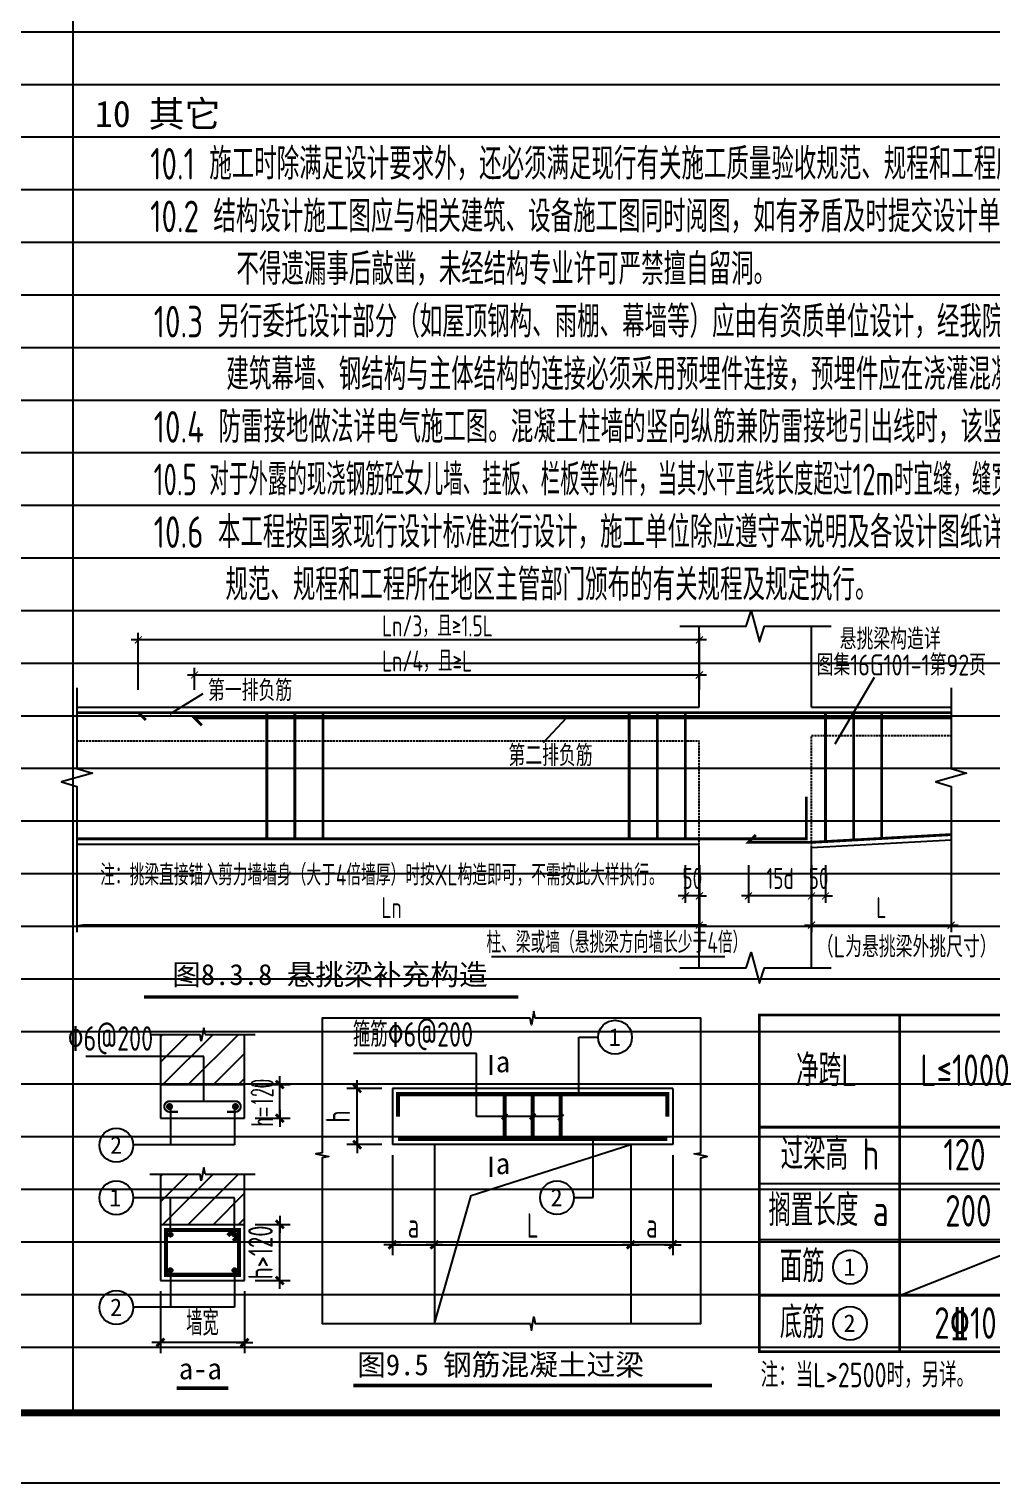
# Model space of a CAD drawing. Extents: x 169490 to 7584583, y -2399407 to 1374371.
# Drawn here: x 242888 to 256618, y 813191 to 833917 of the extents above; entities that cross this region are included whole.
import ezdxf
from ezdxf.enums import TextEntityAlignment as Align

# ---------------------------------------------------------------- set-up
doc = ezdxf.new("R2010")
doc.units = 0
doc.header["$LTSCALE"] = 100
doc.linetypes.add('H3普通虚线', pattern=[4.2, 3, -1.2])
doc.layers.get('0').update_dxf_attribs({"linetype": 'CONTINUOUS'})
doc.layers.get('DEFPOINTS').update_dxf_attribs({"linetype": 'CONTINUOUS'})
doc.layers.add('S-1-TEXT', color=7, linetype='CONTINUOUS', lineweight=18)
for name, color, linetype in [('S-BEAM-XRBAR', 20, 'CONTINUOUS'), ('S-DETL-DIM', 151, 'CONTINUOUS'), ('S-DETL-HATCH', 251, 'CONTINUOUS'), ('S-DETL-LINE1', 2, 'CONTINUOUS'), ('S-DETL-LINE2', 2, 'H3普通虚线'), ('S-DETL-RBAR', 1, 'CONTINUOUS'), ('S-DETL-TEXT', 7, 'CONTINUOUS'), ('S-SLAB-DIM', 92, 'CONTINUOUS'), ('S_DETL', 7, 'CONTINUOUS'), ('TEXT', 7, 'CONTINUOUS'), ('图框', 140, 'CONTINUOUS')]:
    doc.layers.add(name, color=color, linetype=linetype)
doc.styles.add('HZ2', font='romans.shx', dxfattribs={"width": 0.5, "bigfont": 'hztxt.shx'})
doc.styles.add('TS', font='tssdeng.shx', dxfattribs={"width": 0.7, "height": 350, "bigfont": 'tssdchn.shx'})
doc.styles.add('TSSD_Dimension', font='Tssdeng.shx', dxfattribs={"width": 0.7, "bigfont": 'tssdchn.shx'})
doc.styles.add('TSSD_Label', font='Tssdeng.shx', dxfattribs={"width": 0.7, "bigfont": 'hztxt.shx'})
doc.styles.add('TXT5', font='simhei.ttf')
doc.styles.add('黑体', font='simhei.ttf', dxfattribs={"width": 0.7})
doc.dimstyles.new('DIM25', dxfattribs={"dimtxt": 300, "dimasz": 0.8, "dimexe": 150, "dimexo": 150, "dimgap": 100, "dimtad": 1, "dimdec": 0, "dimlfac": 0.25, "dimrnd": 1, "dimzin": 0, "dimdsep": 46, "dimtxsty": 'TS', "dimblk": '_DIMX', "dimcen": 0, "dimclrd": 256, "dimclre": 256, "dimclrt": 43, "dimadec": 1, "dimazin": 0, "dimtfac": 1, "dimtdec": 0, "dimtix": 1, "dimtmove": 2, "dimatfit": 3, "dimldrblk": 'ARCHTICK', "dimfxl": 1, "dimtolj": 1, "dimtzin": 1, "dimarcsym": 0})
doc.dimstyles.new('TSSD_25_100', dxfattribs={"dimtxt": 300, "dimasz": 100, "dimexe": 100, "dimexo": 250, "dimgap": 100, "dimtad": 1, "dimdec": 0, "dimlfac": 0.25, "dimzin": 0, "dimdsep": 46, "dimtxsty": 'TSSD_Dimension', "dimblk": 'ARCHTICK', "dimcen": 0, "dimdle": 100, "dimclrt": 7, "dimadec": 0, "dimazin": 0, "dimtfac": 1, "dimtdec": 0, "dimtix": 1, "dimtmove": 2, "dimatfit": 3, "dimldrblk": 'ARCHTICK', "dimfxl": 1, "dimtolj": 1, "dimtzin": 0, "dimarcsym": 0})

# ---------------------------------------------------------------- blocks, each defined once
blk = doc.blocks.new('_DIMX')
blk.add_line((-150, 0), (150, 0))
at = {"const_width": 50}
blk.add_lwpolyline([(-70, -70), (70, 70)], dxfattribs=at)
blk = doc.blocks.new('*D699')
at = {"layer": 'DEFPOINTS', "color": 0, "transparency": 16777216}
for p in [(247567, 818814), (248069, 818814), (248069, 818014)]:
    blk.add_point(p, dxfattribs=at)
at = {"layer": 'S-DETL-DIM', "lineweight": -2, "transparency": 16777216}
for p, q in [((247919, 818814), (247417, 818814)), ((247567, 818015), (247567, 818813)), ((247919, 818014), (247417, 818014))]:
    blk.add_line(p, q, dxfattribs=at)
at = {"layer": 'S-DETL-DIM', "lineweight": -2, "transparency": 16777216, "xscale": 0.8, "yscale": 0.8, "zscale": 0.8}
for p, rotation in [((247567, 818814), 90), ((247567, 818014), 270)]:
    blk.add_blockref('_DIMX', p, dxfattribs=dict(at, rotation=rotation))
at = {"layer": 'S-DETL-DIM', "color": 43, "transparency": 16777216, "insert": (247292, 818414), "char_height": 350, "attachment_point": 5, "rotation": 90, "style": 'TS'}
blk.add_mtext('\\A1;h', dxfattribs=at)
blk = doc.blocks.new('_ARCHTICK')
at = {"const_width": 0.15}
blk.add_lwpolyline([(-0.5, -0.5), (0.5, 0.5)], dxfattribs=at)
blk = doc.blocks.new('*D700')
at = {"layer": 'DEFPOINTS', "color": 0, "transparency": 16777216}
for p in [(248069, 818014), (248669, 818014), (248669, 816587)]:
    blk.add_point(p, dxfattribs=at)
at = {"layer": 'S-DETL-DIM', "lineweight": -2, "transparency": 16777216}
for p, q in [((248069, 817864), (248069, 816437)), ((248669, 817864), (248669, 816437)), ((248070, 816587), (248668, 816587))]:
    blk.add_line(p, q, dxfattribs=at)
at = {"layer": 'S-DETL-DIM', "lineweight": -2, "transparency": 16777216, "xscale": 0.8, "yscale": 0.8, "zscale": 0.8, "rotation": 180}
blk.add_blockref('_DIMX', (248069, 816587), dxfattribs=at)
at = {"layer": 'S-DETL-DIM', "lineweight": -2, "transparency": 16777216, "xscale": 0.8, "yscale": 0.8, "zscale": 0.8}
blk.add_blockref('_DIMX', (248669, 816587), dxfattribs=at)
at = {"layer": 'S-DETL-DIM', "color": 43, "transparency": 16777216, "insert": (248369, 816862), "char_height": 350, "attachment_point": 5, "style": 'TS'}
blk.add_mtext('\\A1;a', dxfattribs=at)
blk = doc.blocks.new('*D701')
at = {"layer": 'DEFPOINTS', "color": 0, "transparency": 16777216}
for p in [(248669, 818014), (251469, 818014), (251469, 816587)]:
    blk.add_point(p, dxfattribs=at)
at = {"layer": 'S-DETL-DIM', "lineweight": -2, "transparency": 16777216}
for p, q in [((248669, 817864), (248669, 816437)), ((251469, 817864), (251469, 816437)), ((248670, 816587), (251468, 816587))]:
    blk.add_line(p, q, dxfattribs=at)
at = {"layer": 'S-DETL-DIM', "lineweight": -2, "transparency": 16777216, "xscale": 0.8, "yscale": 0.8, "zscale": 0.8, "rotation": 180}
blk.add_blockref('_DIMX', (248669, 816587), dxfattribs=at)
at = {"layer": 'S-DETL-DIM', "lineweight": -2, "transparency": 16777216, "xscale": 0.8, "yscale": 0.8, "zscale": 0.8}
blk.add_blockref('_DIMX', (251469, 816587), dxfattribs=at)
at = {"layer": 'S-DETL-DIM', "color": 43, "transparency": 16777216, "insert": (250069, 816862), "char_height": 350, "attachment_point": 5, "style": 'TS'}
blk.add_mtext('\\A1;L', dxfattribs=at)
blk = doc.blocks.new('*D702')
at = {"layer": 'DEFPOINTS', "color": 0, "transparency": 16777216}
for p in [(251469, 818014), (252069, 818014), (251469, 816587)]:
    blk.add_point(p, dxfattribs=at)
at = {"layer": 'S-DETL-DIM', "lineweight": -2, "transparency": 16777216}
for p, q in [((251469, 817864), (251469, 816437)), ((252069, 817864), (252069, 816437)), ((252068, 816587), (251470, 816587))]:
    blk.add_line(p, q, dxfattribs=at)
at = {"layer": 'S-DETL-DIM', "lineweight": -2, "transparency": 16777216, "xscale": 0.8, "yscale": 0.8, "zscale": 0.8, "rotation": 180}
blk.add_blockref('_DIMX', (251469, 816587), dxfattribs=at)
at = {"layer": 'S-DETL-DIM', "lineweight": -2, "transparency": 16777216, "xscale": 0.8, "yscale": 0.8, "zscale": 0.8}
blk.add_blockref('_DIMX', (252069, 816587), dxfattribs=at)
at = {"layer": 'S-DETL-DIM', "color": 43, "transparency": 16777216, "insert": (251769, 816862), "char_height": 350, "attachment_point": 5, "style": 'TS'}
blk.add_mtext('\\A1;a', dxfattribs=at)
blk = doc.blocks.new('*D703')
at = {"layer": 'DEFPOINTS', "color": 0, "transparency": 16777216}
for p in [(244761, 816077), (245961, 816077), (244761, 815193)]:
    blk.add_point(p, dxfattribs=at)
at = {"layer": 'S-DETL-DIM', "lineweight": -2, "transparency": 16777216}
for p, q in [((244761, 815927), (244761, 815043)), ((245961, 815927), (245961, 815043)), ((245960, 815193), (244762, 815193))]:
    blk.add_line(p, q, dxfattribs=at)
at = {"layer": 'S-DETL-DIM', "lineweight": -2, "transparency": 16777216, "xscale": 0.8, "yscale": 0.8, "zscale": 0.8, "rotation": 180}
blk.add_blockref('_DIMX', (244761, 815193), dxfattribs=at)
at = {"layer": 'S-DETL-DIM', "lineweight": -2, "transparency": 16777216, "xscale": 0.8, "yscale": 0.8, "zscale": 0.8}
blk.add_blockref('_DIMX', (245961, 815193), dxfattribs=at)
at = {"layer": 'S-DETL-DIM', "color": 43, "transparency": 16777216, "insert": (245361, 815468), "char_height": 350, "attachment_point": 5, "style": 'TS'}
blk.add_mtext('\\A1;墙宽', dxfattribs=at)
blk = doc.blocks.new('*D710')
at = {"layer": 'DEFPOINTS', "color": 0, "transparency": 16777216}
for p in [(254046, 822248), (254246, 822248), (254046, 821559)]:
    blk.add_point(p, dxfattribs=at)
at = {"layer": 'S-SLAB-DIM', "color": 0, "lineweight": -2, "transparency": 16777216}
for p, q in [((254046, 821998), (254046, 821459)), ((254246, 821998), (254246, 821459)), ((254046, 821559), (253946, 821559)), ((254246, 821559), (254046, 821559)), ((254246, 821559), (254346, 821559))]:
    blk.add_line(p, q, dxfattribs=at)
at = {"layer": 'S-SLAB-DIM', "color": 0, "lineweight": -2, "transparency": 16777216, "xscale": 100, "yscale": 100, "zscale": 100}
blk.add_blockref('_ARCHTICK', (254046, 821559), dxfattribs=at)
at = {"layer": 'S-SLAB-DIM', "color": 0, "lineweight": -2, "transparency": 16777216, "xscale": 100, "yscale": 100, "zscale": 100, "rotation": 180}
blk.add_blockref('_ARCHTICK', (254246, 821559), dxfattribs=at)
at = {"layer": 'S-SLAB-DIM', "color": 7, "transparency": 16777216, "insert": (254146, 821809), "char_height": 300, "attachment_point": 5, "style": 'TSSD_Dimension'}
blk.add_mtext('\\A1;50', dxfattribs=at)
blk = doc.blocks.new('*D711')
at = {"layer": 'DEFPOINTS', "color": 0, "transparency": 16777216}
for p in [(254046, 822248), (256036, 822248), (256036, 821143)]:
    blk.add_point(p, dxfattribs=at)
at = {"layer": 'S-SLAB-DIM', "color": 0, "lineweight": -2, "transparency": 16777216}
for p, q in [((254046, 821998), (254046, 821043)), ((256036, 821998), (256036, 821043)), ((253946, 821143), (256136, 821143))]:
    blk.add_line(p, q, dxfattribs=at)
at = {"layer": 'S-SLAB-DIM', "color": 0, "lineweight": -2, "transparency": 16777216, "xscale": 100, "yscale": 100, "zscale": 100, "rotation": 180}
blk.add_blockref('_ARCHTICK', (254046, 821143), dxfattribs=at)
at = {"layer": 'S-SLAB-DIM', "color": 0, "lineweight": -2, "transparency": 16777216, "xscale": 100, "yscale": 100, "zscale": 100}
blk.add_blockref('_ARCHTICK', (256036, 821143), dxfattribs=at)
at = {"layer": 'S-SLAB-DIM', "color": 7, "transparency": 16777216, "insert": (255041, 821393), "char_height": 300, "attachment_point": 5, "style": 'TSSD_Dimension'}
blk.add_mtext('\\A1;L', dxfattribs=at)
blk = doc.blocks.new('*D712')
at = {"layer": 'DEFPOINTS', "color": 0, "transparency": 16777216}
for p in [(253146, 822248), (254046, 822248), (253146, 821559)]:
    blk.add_point(p, dxfattribs=at)
at = {"layer": 'S-SLAB-DIM', "color": 0, "lineweight": -2, "transparency": 16777216}
for p, q in [((253146, 821998), (253146, 821459)), ((254046, 821998), (254046, 821459)), ((254146, 821559), (253046, 821559))]:
    blk.add_line(p, q, dxfattribs=at)
at = {"layer": 'S-SLAB-DIM', "color": 0, "lineweight": -2, "transparency": 16777216, "xscale": 100, "yscale": 100, "zscale": 100, "rotation": 180}
blk.add_blockref('_ARCHTICK', (253146, 821559), dxfattribs=at)
at = {"layer": 'S-SLAB-DIM', "color": 0, "lineweight": -2, "transparency": 16777216, "xscale": 100, "yscale": 100, "zscale": 100}
blk.add_blockref('_ARCHTICK', (254046, 821559), dxfattribs=at)
at = {"layer": 'S-SLAB-DIM', "color": 7, "transparency": 16777216, "insert": (253596, 821809), "char_height": 300, "attachment_point": 5, "style": 'TSSD_Dimension'}
blk.add_mtext('\\A1;15d', dxfattribs=at)
blk = doc.blocks.new('*D713')
at = {"layer": 'DEFPOINTS', "color": 0, "transparency": 16777216}
for p in [(252246, 822248), (252446, 822248), (252246, 821559)]:
    blk.add_point(p, dxfattribs=at)
at = {"layer": 'S-SLAB-DIM', "color": 0, "lineweight": -2, "transparency": 16777216}
for p, q in [((252246, 821998), (252246, 821459)), ((252446, 821998), (252446, 821459)), ((252246, 821559), (252146, 821559)), ((252446, 821559), (252246, 821559)), ((252446, 821559), (252546, 821559))]:
    blk.add_line(p, q, dxfattribs=at)
at = {"layer": 'S-SLAB-DIM', "color": 0, "lineweight": -2, "transparency": 16777216, "xscale": 100, "yscale": 100, "zscale": 100}
blk.add_blockref('_ARCHTICK', (252246, 821559), dxfattribs=at)
at = {"layer": 'S-SLAB-DIM', "color": 0, "lineweight": -2, "transparency": 16777216, "xscale": 100, "yscale": 100, "zscale": 100, "rotation": 180}
blk.add_blockref('_ARCHTICK', (252446, 821559), dxfattribs=at)
at = {"layer": 'S-SLAB-DIM', "color": 7, "transparency": 16777216, "insert": (252346, 821809), "char_height": 300, "attachment_point": 5, "style": 'TSSD_Dimension'}
blk.add_mtext('\\A1;50', dxfattribs=at)
blk = doc.blocks.new('*D714')
at = {"layer": 'DEFPOINTS', "color": 0, "transparency": 16777216}
for p in [(244446, 825209), (244446, 824248), (252446, 824248)]:
    blk.add_point(p, dxfattribs=at)
at = {"layer": 'S-SLAB-DIM', "color": 0, "lineweight": -2, "transparency": 16777216}
for p, q in [((244446, 824498), (244446, 825309)), ((252446, 824498), (252446, 825309)), ((252546, 825209), (244346, 825209))]:
    blk.add_line(p, q, dxfattribs=at)
at = {"layer": 'S-SLAB-DIM', "color": 0, "lineweight": -2, "transparency": 16777216, "xscale": 100, "yscale": 100, "zscale": 100, "rotation": 180}
blk.add_blockref('_ARCHTICK', (244446, 825209), dxfattribs=at)
at = {"layer": 'S-SLAB-DIM', "color": 0, "lineweight": -2, "transparency": 16777216, "xscale": 100, "yscale": 100, "zscale": 100}
blk.add_blockref('_ARCHTICK', (252446, 825209), dxfattribs=at)
blk = doc.blocks.new('*D715')
at = {"layer": 'DEFPOINTS', "color": 0, "transparency": 16777216}
for p in [(243571, 822248), (252446, 822248), (243571, 821143)]:
    blk.add_point(p, dxfattribs=at)
at = {"layer": 'S-SLAB-DIM', "color": 0, "lineweight": -2, "transparency": 16777216}
for p, q in [((243571, 821998), (243571, 821043)), ((252446, 821998), (252446, 821043)), ((252546, 821143), (243671, 821143))]:
    blk.add_line(p, q, dxfattribs=at)
at = {"layer": 'S-SLAB-DIM', "color": 0, "transparency": 16777216}
blk.add_solid([(243671, 821160), (243671, 821126), (243571, 821143)], dxfattribs=at)
at = {"layer": 'S-SLAB-DIM', "color": 0, "lineweight": -2, "transparency": 16777216, "xscale": 100, "yscale": 100, "zscale": 100}
blk.add_blockref('_ARCHTICK', (252446, 821143), dxfattribs=at)
at = {"layer": 'S-SLAB-DIM', "color": 7, "transparency": 16777216, "insert": (248058, 821393), "char_height": 300, "attachment_point": 5, "style": 'TSSD_Dimension'}
blk.add_mtext('\\A1;Ln', dxfattribs=at)
blk = doc.blocks.new('*D716')
at = {"layer": 'DEFPOINTS', "color": 0, "transparency": 16777216}
for p in [(245246, 824709), (245246, 824248), (252446, 824248)]:
    blk.add_point(p, dxfattribs=at)
at = {"layer": 'S-SLAB-DIM', "color": 0, "lineweight": -2, "transparency": 16777216}
for p, q in [((252546, 824709), (245146, 824709)), ((245246, 824498), (245246, 824809)), ((252446, 824498), (252446, 824809))]:
    blk.add_line(p, q, dxfattribs=at)
at = {"layer": 'S-SLAB-DIM', "color": 0, "lineweight": -2, "transparency": 16777216, "xscale": 100, "yscale": 100, "zscale": 100, "rotation": 180}
blk.add_blockref('_ARCHTICK', (245246, 824709), dxfattribs=at)
at = {"layer": 'S-SLAB-DIM', "color": 0, "lineweight": -2, "transparency": 16777216, "xscale": 100, "yscale": 100, "zscale": 100}
blk.add_blockref('_ARCHTICK', (252446, 824709), dxfattribs=at)
blk = doc.blocks.new('*D717')
at = {"layer": 'DEFPOINTS', "color": 0, "transparency": 16777216}
for p in [(245961, 816877), (246463, 816877), (245961, 816077)]:
    blk.add_point(p, dxfattribs=at)
at = {"layer": 'S-DETL-DIM', "lineweight": -2, "transparency": 16777216}
for p, q in [((246111, 816877), (246613, 816877)), ((246463, 816878), (246463, 816878)), ((246463, 816077), (246463, 816877)), ((246111, 816077), (246613, 816077)), ((246463, 816076), (246463, 816075))]:
    blk.add_line(p, q, dxfattribs=at)
at = {"layer": 'S-DETL-DIM', "lineweight": -2, "transparency": 16777216, "xscale": 0.8, "yscale": 0.8, "zscale": 0.8}
for p, rotation in [((246463, 816877), 270), ((246463, 816077), 90)]:
    blk.add_blockref('_DIMX', p, dxfattribs=dict(at, rotation=rotation))
at = {"layer": 'S-DETL-DIM', "color": 43, "transparency": 16777216, "insert": (246188, 816477), "char_height": 350, "attachment_point": 5, "rotation": 90, "style": 'TS'}
blk.add_mtext('\\A1;h>120', dxfattribs=at)
blk = doc.blocks.new('*D718')
at = {"layer": 'DEFPOINTS', "color": 0, "transparency": 16777216}
for p in [(245961, 818869), (246463, 818869), (245961, 818389)]:
    blk.add_point(p, dxfattribs=at)
at = {"layer": 'S-DETL-DIM', "lineweight": -2, "transparency": 16777216}
for p, q in [((246111, 818869), (246613, 818869)), ((246463, 818390), (246463, 818868)), ((246111, 818389), (246613, 818389))]:
    blk.add_line(p, q, dxfattribs=at)
at = {"layer": 'S-DETL-DIM', "lineweight": -2, "transparency": 16777216, "xscale": 0.8, "yscale": 0.8, "zscale": 0.8}
for p, rotation in [((246463, 818869), 90), ((246463, 818389), 270)]:
    blk.add_blockref('_DIMX', p, dxfattribs=dict(at, rotation=rotation))

msp = doc.modelspace()

# ---------------------------------------------------------------- hatches: boundary and pattern name
at = {"layer": 'S-DETL-HATCH'}
h = msp.add_hatch(dxfattribs=at)
h.set_pattern_fill('ANSI31', color=256, scale=80, style=0)
h.set_pattern_definition([(225, (1856919.77, 850466.45), (179.605122, -179.605122), [])])
h.paths.add_polyline_path([(245344.1, 819491.3), (245326.4, 819585.6), (244761, 819585.6), (244761, 818869.2), (245961, 818869.2), (245961, 819585.6), (245398.4, 819585.6), (245377.9, 819679.9)])
h = msp.add_hatch(dxfattribs=at)
h.set_pattern_fill('ANSI31', color=256, scale=80, style=0)
h.set_pattern_definition([(225, (1856919.77, 848474), (179.605122, -179.605122), [])])
h.paths.add_polyline_path([(245344.1, 817498.9), (245326.4, 817593.2), (244761, 817593.2), (244761, 816876.8), (245961, 816876.8), (245961, 817593.2), (245398.4, 817593.2), (245377.9, 817687.5)])
at = {"layer": 'S-DETL-TEXT'}
h = msp.add_hatch(color=256, dxfattribs=at)
edge = h.paths.add_edge_path()
edge.add_arc((244903.2, 816731.6), 31.3, 0, 360)
h = msp.add_hatch(color=256, dxfattribs=at)
edge = h.paths.add_edge_path()
edge.add_arc((245818.8, 816731.6), 31.3, 0, 360)
h = msp.add_hatch(color=256, dxfattribs=at)
edge = h.paths.add_edge_path()
edge.add_arc((244903.2, 816222), 31.3, 0, 360)
h = msp.add_hatch(color=256, dxfattribs=at)
edge = h.paths.add_edge_path()
edge.add_arc((245818.8, 816222), 31.3, 0, 360)

# ---------------------------------------------------------------- linework, layer by layer
msp.add_lwpolyline([(200475.2, 854191.4), (264275.2, 854191.4), (264275.2, 814191.4), (200475.2, 814191.4)], close=True)
at = {"layer": 'DEFPOINTS', "color": 252}
for p, q in [((243512.7, 851878.9), (243512.7, 814191.4)), ((200475.2, 833878.9), (264275.2, 833878.9)), ((200475.2, 833128.9), (264275.2, 833128.9)), ((200475.2, 832378.9), (264275.2, 832378.9)), ((200475.2, 831628.9), (264275.2, 831628.9)), ((200475.2, 830878.9), (264275.2, 830878.9)), ((200475.2, 830128.9), (264275.2, 830128.9)), ((200475.2, 829378.9), (264275.2, 829378.9)), ((200475.2, 828628.9), (264275.2, 828628.9)), ((200475.2, 827878.9), (264275.2, 827878.9)), ((200475.2, 827128.9), (264275.2, 827128.9)), ((200475.2, 826378.9), (264275.2, 826378.9)), ((200475.2, 825628.9), (264275.2, 825628.9)), ((200475.2, 824878.9), (264275.2, 824878.9)), ((200475.2, 824128.9), (264275.2, 824128.9)), ((200475.2, 823378.9), (264275.2, 823378.9)), ((200475.2, 822628.9), (264275.2, 822628.9)), ((200475.2, 821878.9), (264275.2, 821878.9)), ((200475.2, 821128.9), (264275.2, 821128.9)), ((200475.2, 820378.9), (264275.2, 820378.9)), ((200475.2, 819628.9), (264275.2, 819628.9)), ((200475.2, 818878.9), (264275.2, 818878.9)), ((200475.2, 818128.9), (264275.2, 818128.9)), ((200475.2, 817378.9), (264275.2, 817378.9)), ((200475.2, 816628.9), (264275.2, 816628.9)), ((200475.2, 815878.9), (264275.2, 815878.9)), ((200475.2, 815128.9), (264275.2, 815128.9))]:
    msp.add_line(p, q, dxfattribs=at)
at = {"layer": 'S-BEAM-XRBAR', "const_width": 40}
for points in [[(243571, 824173.4), (256036.4, 824173.4)], [(244551.6, 824067.3), (244445.6, 824173.4), (256036.4, 824173.4)], [(245351.6, 823992.3), (245245.6, 824098.4), (256036.4, 824098.4)], [(246278.2, 822369.7), (246278.2, 824173.4)], [(246678.2, 822369.7), (246678.2, 824173.4)], [(247078.2, 822369.7), (247078.2, 824173.4)], [(251445.6, 822369.7), (251445.6, 824173.4)], [(251845.6, 822369.7), (251845.6, 824173.4)], [(252245.6, 822369.7), (252245.6, 824173.4)], [(254245.6, 822334.6), (254245.6, 824173.4)], [(254645.6, 822356.8), (254645.6, 824173.4)], [(255045.6, 822379), (255045.6, 824173.4)], [(243571, 822373.4), (253970.6, 822373.4), (253970.6, 822972.9)], [(253251.6, 822429.4), (253145.6, 822323.4), (254043.5, 822323.4), (256036.4, 822434.1)]]:
    msp.add_lwpolyline(points, dxfattribs=at)
at = {"layer": 'S-DETL-HATCH'}
for p, q in [((244611, 819585.6), (245326.4, 819585.6)), ((245344.1, 819491.3), (245326.4, 819585.6)), ((245377.9, 819679.9), (245344.1, 819491.3)), ((245398.4, 819585.6), (245377.9, 819679.9)), ((245398.4, 819585.6), (246111, 819585.6)), ((245377.9, 817687.5), (245344.1, 817498.9)), ((245398.4, 817593.2), (245377.9, 817687.5)), ((244611, 817593.2), (245326.4, 817593.2)), ((245344.1, 817498.9), (245326.4, 817593.2)), ((245398.4, 817593.2), (246111, 817593.2))]:
    msp.add_line(p, q, dxfattribs=at)
msp.add_lwpolyline([(250031.9, 819818), (247069.3, 819818), (247069.3, 817898.7), (246974.9, 817881.1), (247163.6, 817847.2), (247069.3, 817826.7), (247069.3, 815464.1), (250031.9, 815464.1), (250052.3, 815369.8), (250086.2, 815558.5), (250103.9, 815464.1), (252465.2, 815464.1), (252465.2, 817826.7), (252559.5, 817847.2), (252370.8, 817881.1), (252465.2, 817898.7), (252465.2, 819818), (250103.9, 819818), (250086.2, 819912.4), (250052.3, 819723.7), (250031.9, 819818)], dxfattribs=at)
at = {"layer": 'S-DETL-LINE1'}
for p, q in [((252445.6, 824248.4), (252445.6, 825403.9)), ((254045.6, 824248.4), (254045.6, 825403.9)), ((243571, 824248.4), (252445.6, 824248.4)), ((254045.6, 824248.4), (256036.4, 824248.4)), ((243571, 822298.4), (252445.6, 822298.4)), ((252445.6, 820534.9), (252445.6, 822248.4)), ((254045.6, 822248.4), (256036.4, 822359)), ((254045.6, 820534.9), (254045.6, 822248.4)), ((244761, 819585.6), (244761, 818389.1)), ((245961, 818389.1), (245961, 819585.6)), ((244761, 818869.2), (245961, 818869.2)), ((252069.3, 818814.1), (248069.3, 818814.1)), ((248069.3, 818814.1), (248069.3, 818014.1)), ((252069.3, 818814.1), (252069.3, 818014.1)), ((244761, 818389.1), (245961, 818389.1)), ((252069.3, 818014.1), (248069.3, 818014.1)), ((248669.3, 818014.1), (248669.3, 815464.1)), ((251469.3, 818014.1), (251469.3, 815464.1)), ((244761, 817593.2), (244761, 816076.8)), ((245961, 816076.8), (245961, 817593.2)), ((244761, 816876.8), (245961, 816876.8)), ((244761, 816076.8), (245961, 816076.8))]:
    msp.add_line(p, q, dxfattribs=at)
for points in [[(252165.6, 825403.9), (253115.6, 825403.9), (253185.6, 825623.9), (253305.6, 825183.9), (253375.6, 825403.9), (254325.6, 825403.9)], [(243571, 824528.4), (243571, 823378.4), (243791, 823308.4), (243351, 823188.4), (243571, 823118.4), (243571, 821968.4)], [(256036.4, 824528.4), (256036.4, 823378.4), (256256.4, 823308.4), (255816.4, 823188.4), (256036.4, 823118.4), (256036.4, 821786.5)], [(252165.6, 820534.9), (253115.6, 820534.9), (253185.6, 820754.9), (253305.6, 820314.9), (253375.6, 820534.9), (254325.6, 820534.9)], [(248669.3, 815464.1), (249192.8, 817289.4), (251469.3, 818014.1)]]:
    msp.add_lwpolyline(points, dxfattribs=at)
at = {"layer": 'S-DETL-LINE2', "ltscale": 0.1}
for p, q in [((243571, 823768.4), (252445.6, 823768.4)), ((252445.6, 822248.4), (252445.6, 823768.4)), ((254045.6, 823848.4), (256036.4, 823848.4)), ((254045.6, 822248.4), (254045.6, 823848.4))]:
    msp.add_line(p, q, dxfattribs=at)
at = {"layer": 'S-DETL-RBAR', "color": 1, "const_width": 60}
for points in [[(248149.3, 818414.1), (248149.3, 818734.1), (251989.3, 818734.1), (251989.3, 818414.1)], [(249669.3, 818094.1), (249669.3, 818734.1)], [(250069.3, 818094.1), (250069.3, 818734.1)], [(250469.3, 818094.1), (250469.3, 818734.1)], [(251989.3, 818094.1), (248149.3, 818094.1)], [(245721, 816716.8), (245801, 816796.8)], [(245801, 816636.8), (245881, 816716.8)]]:
    msp.add_lwpolyline(points, dxfattribs=at)
msp.add_lwpolyline([(245881, 816796.8), (244841, 816796.8), (244841, 816156.8), (245881, 816156.8)], close=True, dxfattribs=at)
at = {"layer": 'S-DETL-TEXT'}
for p, q in [((250726.7, 819544.8), (251002.8, 819544.8)), ((250726.7, 818734.1), (250726.7, 819544.8)), ((249266.5, 819311.9), (247515.7, 819311.9)), ((249266.5, 818414.1), (249266.5, 819311.9)), ((245377.9, 819272.6), (243697.7, 819272.6)), ((245377.9, 818631.8), (245377.9, 819272.6)), ((244903.2, 818545), (244903.2, 818010)), ((245818.8, 818545), (245818.8, 818010)), ((250469.3, 818414.1), (249266.5, 818414.1)), ((250933.6, 817258.1), (250933.6, 818094.1)), ((245818.8, 818010), (244373.4, 818010)), ((253301.9, 817462.3), (263301.9, 817462.3)), ((245818.8, 817255.9), (244373.4, 817255.9)), ((244903.2, 816762.8), (244903.2, 817255.9)), ((245818.8, 816762.8), (245818.8, 817255.9)), ((250657.5, 817258.1), (250933.6, 817258.1)), ((253301.9, 816662.3), (263301.9, 816662.3)), ((255301.9, 815862.3), (257301.9, 816662.3)), ((244903.2, 816190.7), (244903.2, 815697.6)), ((245818.8, 816190.7), (245818.8, 815697.6)), ((253301.9, 815862.3), (263301.9, 815862.3)), ((245818.8, 815697.6), (244373.4, 815697.6))]:
    msp.add_line(p, q, dxfattribs=at)
for points, const_width in [([(244528.8, 820118), (249865.7, 820118)], 50), ([(263301.9, 819862.3), (263301.9, 815062.3), (253301.9, 815062.3), (253301.9, 819862.3), (263301.9, 819862.3)], 40), ([(255301.9, 819862.3), (255301.9, 815062.3)], 40), ([(249473.7, 819291.4), (249473.7, 819005.8)], 40), ([(249709.3, 818454.1), (249629.3, 818374.1)], 32), ([(250109.3, 818454.1), (250029.3, 818374.1)], 32), ([(250509.3, 818444.3), (250429.3, 818364.3)], 32), ([(253301.9, 818262.3), (263301.9, 818262.3)], 40), ([(249473.7, 817840.3), (249473.7, 817554.7)], 40), ([(245727.7, 814541.4), (244994.2, 814541.4)], 50), ([(247510.6, 814581.3), (252627.9, 814581.3)], 50)]:
    msp.add_lwpolyline(points, dxfattribs=dict(at, const_width=const_width))
for centre, radius in [((251244.2, 819544.8), 241.4), ((244132, 818005.4), 241.4), ((244132, 817255.9), 241.4), ((250416.1, 817258.1), 241.4), ((244903.2, 816731.6), 31.3), ((245818.8, 816731.6), 31.3), ((254593.4, 816266.5), 241.4), ((244903.2, 816222), 31.3), ((245818.8, 816222), 31.3), ((244132, 815693), 241.4), ((254593.4, 815466.5), 241.4)]:
    msp.add_circle(centre, radius, dxfattribs=at)
at = {"layer": 'S-SLAB-DIM'}
msp.add_line((243571, 821968.4), (243571, 821042.9), dxfattribs=at)
at = {"layer": 'S_DETL', "color": 1, "const_width": 30}
msp.add_lwpolyline([(245711, 818481.8), (245831, 818481.8, 1), (245831, 818631.8), (244891, 818631.8, 1), (244891, 818481.8), (245011, 818481.8)], format="xyb", dxfattribs=at)
at = {"layer": 'S_DETL', "color": 1, "lineweight": -3, "const_width": 50}
for points in [[(244866, 818556.8, 1), (244916, 818556.8, 1)], [(245806, 818556.8, 1), (245856, 818556.8, 1)]]:
    msp.add_lwpolyline(points, format="xyb", close=True, dxfattribs=at)
at = {"layer": 'TEXT'}
for p, q in [((254384, 823729.5), (254944.1, 824676.2)), ((244899.2, 824153.4), (245369, 824445)), ((250550.9, 824098.4), (250221.2, 823743.8)), ((249480.4, 820696.6), (252811.6, 820696.6))]:
    msp.add_line(p, q, dxfattribs=at)
at = {"layer": '图框'}
msp.add_lwpolyline([(197975.2, 813191.4), (272275.2, 813191.4), (272275.2, 855191.4), (197975.2, 855191.4)], close=True, dxfattribs=at)
at = {"layer": '图框', "const_width": 100}
msp.add_lwpolyline([(200475.2, 814191.4), (271275.2, 814191.4), (271275.2, 854191.4), (200475.2, 854191.4)], close=True, dxfattribs=at)

# ---------------------------------------------------------------- texts
at = {"layer": 'S-1-TEXT', "style": '黑体'}
msp.add_text('10 其它', height=375, dxfattribs=at).set_placement((243827.6, 832521.4))
at = {"layer": 'S-1-TEXT', "style": 'TS'}
for s, width, p in [('10.1 施工时除满足设计要求外，还必须满足现行有关施工质量验收规范、规程和工程所在地的有关规定。', 0.75, (244615.4, 831771.4)), ('10.2 结构设计施工图应与相关建筑、设备施工图同时阅图，如有矛盾及时提交设计单位复核；所有预留预埋应事先留置，', 0.75, (244615.4, 831021.4)), ('      不得遗漏事后敲凿，未经结构专业许可严禁擅自留洞。', 0.75, (244615.4, 830271.4)), ('10.3 另行委托设计部分（如屋顶钢构、雨棚、幕墙等）应由有资质单位设计，经我院相关设计人员审查认可后方可施工。', 0.75, (244665.4, 829521.4)), ('建筑幕墙、钢结构与主体结构的连接必须采用预埋件连接，预埋件应在浇灌混凝土时预埋。', 0.75, (245701.5, 828771.4)), ('10.4 防雷接地做法详电气施工图。混凝土柱墙的竖向纵筋兼防雷接地引出线时，该竖向纵筋通长的各连接均采用焊接连接。', 0.75, (244665.4, 828021.4)), ('10.5 对于外露的现浇钢筋砼女儿墙、挂板、栏板等构件，当其水平直线长度超过12m时宜缝，缝宽20(深15)mm，钢筋不断，内嵌油膏。', 0.65, (244665.4, 827271.4)), ('10.6 本工程按国家现行设计标准进行设计，施工单位除应遵守本说明及各设计图纸详图外，尚应执行现行国家施工', 0.75, (244665.4, 826521.4)), ('规范、规程和工程所在地区主管部门颁布的有关规程及规定执行。', 0.75, (245688, 825771.4))]:
    msp.add_text(s, height=450, dxfattribs=dict(at, width=width)).set_placement(p)
at = {"layer": 'S-DETL-DIM', "color": 43, "style": 'HZ2', "width": 0.5}
msp.add_text('h=120', height=300, rotation=90, dxfattribs=at).set_placement((246361.9, 818273.9))
at = {"layer": 'S-DETL-TEXT', "style": '黑体'}
msp.add_text('图8.3.8 悬挑梁补充构造', height=300, dxfattribs=at).set_placement((247176.9, 820289.1), align=Align.CENTER)
at = {"layer": 'S-DETL-TEXT', "style": 'TS', "width": 0.75}
for s, height, p in [('\x826@200', 350, (243439.7, 819352.5)), ('箍筋\x826@200', 350, (247503.8, 819410.4)), ('净跨L', 450, (253826.2, 818850)), (' L≤1000', 450, (255392.2, 818850)), ('过梁高 h', 450, (253605, 817653.7)), ('120', 450, (255925.5, 817646)), ('搁置长度 a', 450, (253430.6, 816853.7)), ('200', 450, (255951.4, 816846)), ('面筋', 450, (253593, 816053.7)), ('底筋', 450, (253593, 815253.7)), ('2\x8410', 450, (255795.7, 815246)), ('注：当L>2500时，另详。', 350, (253321.4, 814554.8))]:
    msp.add_text(s, height=height, dxfattribs=at).set_placement(p)
at = {"layer": 'S-DETL-TEXT'}
for s, height, style, p in [('1', 250, 'TXT5', (251153.9, 819422.5)), ('a', 300, '黑体', (249543.3, 819045.7)), ('2', 250, 'TXT5', (244044.3, 817883.1)), ('a', 300, '黑体', (249543.3, 817594.6)), ('1', 250, 'TXT5', (244031.8, 817133.7)), ('2', 250, 'TXT5', (250325.8, 817135.8)), ('1', 250, 'TXT5', (254503.1, 816144.3)), ('2', 250, 'TXT5', (244044.3, 815570.8)), ('2', 250, 'TXT5', (254503.1, 815344.3)), ('图9.5 钢筋混凝土过梁', 300, '黑体', (247565.7, 814726.4)), ('a-a', 300, '黑体', (245023.1, 814669.3))]:
    msp.add_text(s, height=height, dxfattribs=dict(at, style=style)).set_placement(p)
at = {"layer": 'TEXT', "style": 'TSSD_Label'}
for s, width, p in [('Ln/3，且≥1.5L', 0.7, (247921.8, 825258.6)), ('悬挑梁构造详', 0.8, (254447, 825071.8)), ('Ln/4，且≥L', 0.7, (247921.8, 824758.6)), ('图集16G101-1第92页', 0.8, (254117.8, 824701.7)), ('第一排负筋', 0.8, (245439.5, 824338.5)), ('第二排负筋', 0.8, (249723.7, 823410.4)), ('注：挑梁直接锚入剪力墙墙身（大于4倍墙厚）时按XL构造即可，不需按此大样执行。', 0.7, (243902.6, 821708.4)), ('柱、梁或墙（悬挑梁方向墙长少于4倍）', 0.7, (249409.1, 820746.6)), ('（L为悬挑梁外挑尺寸）', 0.8, (254120.1, 820684.2))]:
    msp.add_text(s, height=300, dxfattribs=dict(at, width=width)).set_placement(p)

# ---------------------------------------------------------------- dimensions: what is measured, and where the dimension line sits
at = {"layer": 'S-DETL-DIM'}
for base, p1, p2, angle, text, picture, middle in [((246462.8, 818869.2), (245961, 818389.1), (245961, 818869.2), 90, ' ', '*D718', (246462.8, 818629.2)), ((247567.4, 818814.1), (248069.3, 818014.1), (248069.3, 818814.1), 90, 'h', '*D699', (247292.4, 818414.1)), ((246462.8, 816876.8), (245961, 816076.8), (245961, 816876.8), 90, 'h>120', '*D717', (246187.8, 816476.8)), ((244761, 815193.3), (245961, 816076.8), (244761, 816076.8), 180, '墙宽', '*D703', (245361, 815468.3))]:
    dim = msp.add_linear_dim(base=base, p1=p1, p2=p2, angle=angle, text=text, dimstyle='DIM25', dxfattribs=at)
    dim.commit()
    dim.dimension.update_dxf_attribs({"geometry": picture, "text_midpoint": middle})
for base, p1, p2, text, picture, middle in [((248669.3, 816586.8), (248069.3, 818014.1), (248669.3, 818014.1), 'a', '*D700', (248369.3, 816861.8)), ((251469.3, 816586.8), (248669.3, 818014.1), (251469.3, 818014.1), 'L', '*D701', (250069.3, 816861.8)), ((251469.3, 816586.8), (252069.3, 818014.1), (251469.3, 818014.1), 'a', '*D702', (251769.3, 816861.8))]:
    dim = msp.add_linear_dim(base=base, p1=p1, p2=p2, text=text, dimstyle='DIM25', dxfattribs=at)
    dim.commit()
    dim.dimension.update_dxf_attribs({"geometry": picture, "text_midpoint": middle})
at = {"layer": 'S-SLAB-DIM'}
for base, p1, p2, text, picture, middle in [((244445.6, 825208.6), (252445.6, 824248.4), (244445.6, 824248.4), ' ', '*D714', (248445.6, 825208.6)), ((245245.6, 824708.6), (252445.6, 824248.4), (245245.6, 824248.4), ' ', '*D716', (248845.6, 824708.6)), ((253145.6, 821558.7), (254045.6, 822248.4), (253145.6, 822248.4), '15d', '*D712', (253595.6, 821808.7)), ((256036.4, 821142.9), (254045.6, 822248.4), (256036.4, 822248.4), 'L', '*D711', (255041, 821392.9))]:
    dim = msp.add_linear_dim(base=base, p1=p1, p2=p2, text=text, dimstyle='TSSD_25_100', dxfattribs=at)
    dim.commit()
    dim.dimension.update_dxf_attribs({"geometry": picture, "text_midpoint": middle})
dim = msp.add_linear_dim(base=(243571, 821142.9), p1=(252445.6, 822248.4), p2=(243571, 822248.4), angle=180, text='Ln', dimstyle='TSSD_25_100', override={"dimblk1": 'ARCHTICK', "dimsah": 1}, dxfattribs=at)
dim.commit()
dim.dimension.update_dxf_attribs({"geometry": '*D715', "text_midpoint": (248058.3, 821392.9)})
for base, p1, p2, picture, middle in [((252245.6, 821558.7), (252445.6, 822248.4), (252245.6, 822248.4), '*D713', (252345.6, 821808.7)), ((254045.6, 821558.7), (254245.6, 822248.4), (254045.6, 822248.4), '*D710', (254145.6, 821808.7))]:
    dim = msp.add_linear_dim(base=base, p1=p1, p2=p2, dimstyle='TSSD_25_100', dxfattribs=at)
    dim.commit()
    dim.dimension.update_dxf_attribs({"geometry": picture, "text_midpoint": middle})

doc.saveas('drawing.dxf')
